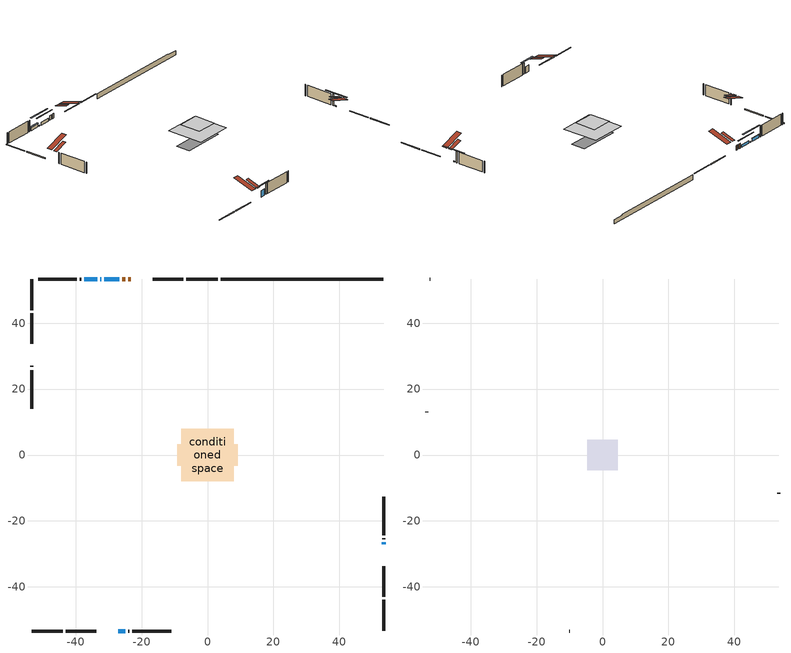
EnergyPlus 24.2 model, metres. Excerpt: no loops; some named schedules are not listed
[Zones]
conditioned space
 floor outside (Floor1 construction): -2.98,-2.98 -2.98,2.98 2.98,2.98 2.98,-2.98 z1.38
 floor adiabatic (AdiabaticFloorConstruction): -8.01,-8.01 -8.01,8.01 8.01,8.01 8.01,-8.01 z3.82
 floor foundation (Slab1 construction): -9.14,-3.2 -9.14,3.2 9.14,3.2 9.14,-3.2 z-0.91
 wall outside (RimJoist1 construction): 3.07,53.38 -6.38,53.38 / -53.38,-53.38 -43.93,-53.38 / -53.38,53.38 -53.38,43.93 / 53.38,-53.38 53.38,-43.93 z1.38:1.68
 wall outside (RimJoist2 construction): -7.31,53.38 -16.57,53.38 / -43,-53.38 -33.74,-53.38 / -53.38,43 -53.38,33.74 / 53.38,-43 53.38,-33.74 z1.38:1.68
 wall outside (AdiabaticWallConstruction 1): -23.22,53.38 -24.08,53.38 / -25,53.38 -25.86,53.38 z1.38:3.41
 wall outside (AdiabaticWallConstruction): -26.79,53.38 -31.27,53.38 z1.38:2.56; 53.38,-27.09 53.38,-26.53 / -32.19,53.38 -32.47,53.38 z1.38:1.75; -27.08,-53.38 -24.99,-53.38 z1.38:4.15; -33.4,53.38 -37.41,53.38 z1.38:2.7
 wall outside (Wall1 construction): -38.34,53.38 -38.72,53.38 / -24.06,-53.38 -23.68,-53.38 / -53.38,27.08 -53.38,26.71 / 53.38,-25.61 53.38,-25.23 z1.38:6.26
 wall outside (Wall2 construction): -39.65,53.38 -51.33,53.38 / -22.75,-53.38 -11.07,-53.38 / -53.38,25.78 -53.38,14.09 / 53.38,-24.3 53.38,-12.62 z1.38:6.26
 wall foundation (FoundationWall1 construction): 4,53.38,-0.91 4,53.38,1.38 48.44,53.38,1.38 48.44,53.38,0.97 53.38,53.38,0.97 53.38,53.38,-0.91
 window (WindowConstruction): -26.79,53.38 -31.27,53.38 z1.38:2.56
 window (WindowConstruction 3): 53.38,-27.08 53.38,-26.54 z1.38:1.74
 window (WindowConstruction 4): -32.2,53.38 -32.47,53.38 z1.38:1.74
 window (WindowConstruction 1): -27.08,-53.38 -24.99,-53.38 z1.38:4.14
 window (WindowConstruction 2): -33.4,53.38 -37.41,53.38 z1.38:2.7
 door (Door): -23.22,53.38 -24.08,53.38 z1.38:3.41
 door (Door 1): -25,53.38 -25.86,53.38 z1.38:3.41
 ceiling adiabatic (AdiabaticFloorConstruction): 8.01,-8.01 8.01,8.01 -8.01,8.01 -8.01,-8.01 z3.82
 roof outside (Roof2 construction): -22.29,53.38,6.26 -22.29,47.76,8.13 -20.81,47.76,8.13 -20.81,53.38,6.26; -28.01,-53.38,6.26 -28.01,-47.76,8.13 -29.49,-47.76,8.13 -29.49,-53.38,6.26; -53.38,28.01,6.26 -47.76,28.01,8.13 -47.76,29.49,8.13 -53.38,29.49,6.26; 53.38,-28.01,6.26 47.76,-28.01,8.13 47.76,-29.49,8.13 53.38,-29.49,6.26
attic - vented
 floor to conditioned space (Floor2 construction Reversed): -4.66,-4.66 -4.66,4.66 4.66,4.66 4.66,-4.66 z6.26
 wall outside (Wall4 construction): -52.26,53.38 -52.45,53.38 / -10.14,-53.38 -9.95,-53.38 / -53.38,13.16 -53.38,12.98 / 53.38,-11.69 53.38,-11.5 z1.38:6.26
 roof outside (Roof1 construction): -19.89,53.38,6.26 -19.89,44.31,9.28 -17.5,44.31,9.28 -17.5,53.38,6.26; -30.42,-53.38,6.26 -30.42,-44.31,9.28 -32.81,-44.31,9.28 -32.81,-53.38,6.26; -53.38,30.42,6.26 -44.31,30.42,9.28 -44.31,32.81,9.28 -53.38,32.81,6.26; 53.38,-30.42,6.26 44.31,-30.42,9.28 44.31,-32.81,9.28 53.38,-32.81,6.26
shading: -33.91,53.38 -24.15,53.38 -24.15,53.79 -33.91,53.79 z5.2; 53.38,-21.45 53.38,-32.16 53.79,-32.16 53.79,-21.45 z6.82; -37.55,53.38 -27.12,53.38 -27.12,53.79 -37.55,53.79 z6.82; -22.35,-53.38 -29.72,-53.38 -29.72,-53.79 -22.35,-53.79 z6.78; -37.61,53.38 -33.2,53.38 -33.2,53.79 -37.61,53.79 z2.9
[Building]
Building 1: Terrain=Suburbs
[Site:Location]
Winnipeg Intl AP_MB: Latitude {deg}=49.91; Longitude {deg}=-97.24; Time Zone {hr}=-6; Elevation {m}=239; Keep Site Location Information=Yes
[Site:GroundTemperature:Shallow]
-2.46526, -5.11642, -5.32873, -4.07063, 0.979979, 6.00706, 10.3653, 13.1261, 13.3606, 11.1152, 6.8681, 1.99523
[Site:WaterMainsTemperature]
Calculation Method=Schedule; Temperature Schedule=mains temperature schedule
[Material] Roughness=Rough; Thermal Absorptance=0.9
Name | Thickness {m} | Conductivity {W/m-K} | Density {kg/m3} | Specific Heat {J/kg-K} | Solar Absorptance | Visible Absorptance
asphalt or fiberglass shingles | 0.00635 | 0.162714 | 1121.4 | 1465.45 | 0.84 | 0.84
ceiling loosefill ins | 0.254 | 0.0480833 | 16.02 | 1046.75 | 0.7 | 0.7
ceiling stud and cavity | 0.1397 | 0.193034 | 65.682 | 1177.47 | 0.7 | 0.7
concrete 4.0 in. | 0.1016 | 1.803125 | 2242.8 | 837.4 | 0.7 | 0.7
concrete 8.0 in. | 0.2032 | 1.803125 | 2242.8 | 837.4 | 0.7 | 0.7
door material | 0.04445 | 0.053851 | 512.64 | 1214.23 | 0.7 | 0.7
exterior vertical ins | 0.0457286 | 0.029427 | 32.04 | 1214.23 | 0.7 | 0.7
floor covering | 0.0127 | 0.0433444 | 54.468 | 1339.84 | 0.6 | 0.6
floor rigid ins; roof rigid ins; wall rigid ins | 0.051816 | 0.029427 | 32.04 | 1214.23 | 0.7 | 0.7
floor rigid ins 1; wall rigid ins 1 | 0.512978 | 0.029427 | 32.04 | 1214.23 | 0.7 | 0.7
floor stud and cavity | 0.1397 | 0.0891235 | 92.3553 | 1139.71 | 0.7 | 0.7
floor stud and cavity 1 | 0.1397 | 1.75129 | 37.0049 | 1207.88 | 0.7 | 0.7
furniture material conditioned space 1 | 0.1524 | 0.115458 | 640.8 | 1214.23 | 0.6 | 0.6
gypsum board | 0.0127 | 0.160291 | 801 | 837.4 | 0.6 | 0.6
gypsum board 1 | 0.0127 | 0.160291 | 801 | 837.4 | 0.7 | 0.7
osb sheathing 0.5 in. | 0.0127 | 0.115458 | 512.64 | 1214.23 | 0.7 | 0.7
osb sheathing 0.75 in. | 0.01905 | 0.115458 | 512.64 | 1214.23 | 0.7 | 0.7
osb sheathing 2.0 in. | 0.0508 | 0.115458 | 512.64 | 1214.23 | 0.7 | 0.7
rim joist stud and cavity | 0.0508 | 0.0451784 | 125.044 | 1163.47 | 0.6 | 0.6
rim joist stud and cavity 1 | 0.0508 | 0.0290657 | 125.044 | 1163.47 | 0.6 | 0.6
roof stud and cavity | 0.2032 | 0.171526 | 78.34581 | 1123.46 | 0.7 | 0.7
wall stud and cavity | 0.1397 | 0.308719 | 139.0536 | 1170.24 | 0.7 | 0.7
wall stud and cavity 1 | 0.1397 | 0.215013 | 139.0536 | 1170.24 | 0.7 | 0.7
wall stud and cavity 2 | 0.0889 | 6.1454 | 50.32683 | 1063.81 | 0.6 | 0.6
wall stud and cavity 3 | 0.0889 | 0.380278 | 52.3479 | 1209.89 | 0.7 | 0.7
wall stud and cavity 4 | 0.0889 | 0.391764 | 83.0341 | 1211.67 | 0.7 | 0.7
wood siding | 0.0254 | 0.102417 | 544.68 | 1172.36 | 0.4 | 0.4
wood siding 1 | 0.00254 | 0.102417 | 544.68 | 1172.36 | 0.4 | 0.4
wood siding 2; wood siding 3; wood siding 4 | 0.0254 | 0.102417 | 544.68 | 1172.36 | 0.7 | 0.7
[WindowMaterial:SimpleGlazingSystem]
Name | U-Factor {W/m2-K} | Solar Heat Gain Coefficient
WindowMaterial | 1.85273 | 0.55
WindowMaterial 1 | 1.632425 | 0.6
WindowMaterial 2 | 1.814121 | 0.56
WindowMaterial 3 | 3.250655 | 0.43
[Construction]
AdiabaticFloorConstruction: floor stud and cavity 1, floor rigid ins 1, osb sheathing 0.75 in., floor covering
AdiabaticWallConstruction: wood siding 3, wall rigid ins 1, wall stud and cavity 3, gypsum board
AdiabaticWallConstruction 1: wood siding 4, wall rigid ins 1, wall stud and cavity 3, gypsum board
Door; Door 1: door material
Floor1 construction: floor stud and cavity, floor rigid ins, osb sheathing 0.75 in., floor covering
Floor2 construction Reversed: gypsum board, ceiling stud and cavity, ceiling loosefill ins
FoundationWall1 construction: concrete 8.0 in., gypsum board 1
furniture construction conditioned space 1: furniture material conditioned space 1
PartitionWallConstruction: gypsum board, wall stud and cavity 4, gypsum board
RimJoist1 construction: wood siding 2, osb sheathing 2.0 in., rim joist stud and cavity
RimJoist2 construction: wood siding 2, osb sheathing 2.0 in., rim joist stud and cavity 1
Roof1 construction: asphalt or fiberglass shingles
Roof2 construction: asphalt or fiberglass shingles, roof rigid ins, osb sheathing 0.75 in., roof stud and cavity, gypsum board
Slab1 construction: concrete 4.0 in.
Wall1 construction: wood siding, wall rigid ins, osb sheathing 0.5 in., wall stud and cavity, gypsum board
Wall2 construction: wood siding, wall rigid ins, osb sheathing 0.5 in., wall stud and cavity 1, gypsum board
Wall4 construction: wood siding 1, wall stud and cavity 2
WindowConstruction: WindowMaterial
WindowConstruction 1: WindowMaterial 1
WindowConstruction 2: WindowMaterial 2
WindowConstruction 3; WindowConstruction 4: WindowMaterial 3
[Zone] Multiplier=1; Part of Total Floor Area=Yes
Name | Volume {m3}
attic - vented | 42.5331
conditioned space | 934.1
[Space]
Name | Zone | Volume {m3}
attic - vented 1 | attic - vented | 42.5331
conditioned space 1 | conditioned space | 934.1
[ZoneInfiltration:EffectiveLeakageArea]
infil attic - vented 1: Zone or Space=attic - vented 1; Schedule=Always On Discrete; Effective Air Leakage Area {cm2}=2889.33; Stack Coefficient=0.000549319; Wind Coefficient=1.58355e-05
[ZoneMixing]
whole house fan mix: Zone or Space=attic - vented; Schedule=Always On Continuous; Design Flow Rate Calculation Method=Flow/Zone; Design Flow Rate {m3/s}=0; Source Zone or Space=conditioned space
[SurfaceProperty:ExposedFoundationPerimeter]
Slab1: Exposed Perimeter Calculation Method=TotalExposedPerimeter; Total Exposed Perimeter {m}=49.377
[InternalMass] Zone or ZoneList=conditioned space; Space or SpaceList=conditioned space 1
Name | Construction | Surface Area {m2}
furniture mass conditioned space 1 | furniture construction conditioned space 1 | 163.692
partition wall mass | PartitionWallConstruction | 409.23
[Lights]
interior lighting: Zone or ZoneList or Space or SpaceList=conditioned space 1; Schedule=interior lighting schedule; Design Level Calculation Method=LightingLevel; Lighting Level {W}=343.2; Return Air Fraction=0; Fraction Radiant=0.6; Fraction Visible=0.2; Fraction Replaceable=1
[People]
occupants: Zone or ZoneList or Space or SpaceList=conditioned space 1; Number of People Schedule=occupants schedule; Number of People Calculation Method=People; Number of People=3; Fraction Radiant=0.314171; Sensible Heat Fraction=0.56303; Activity Level Schedule=occupants activity schedule; Carbon Dioxide Generation Rate {m3/s-W}=0; Enable ASHRAE 55 Comfort Warnings=No; Mean Radiant Temperature Calculation Type=EnclosureAveraged
[ElectricEquipment] Zone or ZoneList or Space or SpaceList=conditioned space 1; Design Level Calculation Method=EquipmentLevel
Name | Schedule | Design Level {W} | Fraction Latent | Fraction Radiant | Fraction Lost
clothes dryer | clothes dryer schedule | 140.772 | 0.015 | 0.081 | 0.85
clothes washer | clothes washer schedule | 32.1985 | 0.03 | 0.162 | 0.7
cooking range | cooking range schedule | 215.147 | 0.08 | 0.432 | 0.2
dishwasher | dishwasher schedule | 66.8632 | 0.3 | 0.18 | 0.4
fridge | fridge schedule | 72.9452 | 0 | 0.6 | 0
mech vent house fan | mech vent house fan schedule | 14.2 | 0 | 0 | 1
mech vent house fan cfis | mech vent house fan cfis schedule | 0 | 0 | 0 | 0
misc plug loads | misc plug loads schedule | 494.7 | 0.045 | 0.513 | 0.1
whole house fan | Always On Discrete | 0 | 0 | 0 | 1
[OtherEquipment] Zone or ZoneList or Space or SpaceList=conditioned space 1; Design Level Calculation Method=EquipmentLevel
Name | Fuel Type | Schedule | Design Level {W} | Fraction Latent | Fraction Radiant | Fraction Lost
clothes dryer 1 | Electricity | clothes dryer schedule | 0 | 0.015 | 0.081 | 0.85
cooking range 1 | Electricity | cooking range schedule | 0 | 0.08 | 0.432 | 0.2
general water use latent | None | general water use schedule | 62.594 | 1 | 0 | 0
general water use sensible | None | general water use schedule | -61.6891 | 0 | 0.6 | 0
mech vent house fan latent load | None | Always On Discrete | 0 | 1 | 0 | 0
mech vent house fan sensible load | None | Always On Discrete | 0 | 0 | 0 | 0
water heater energy adjustment1 | NaturalGas | Always On Discrete | 0.01 | 0 | 0 | 1
[ZoneInfiltration:DesignFlowRate] Zone or ZoneList or Space or SpaceList=conditioned space 1; Schedule=Always On Discrete; Design Flow Rate Calculation Method=Flow/Zone; Design Flow Rate {m3/s}=0
infil flow; natural vent flow; whole house fan flow
[AvailabilityManager:Scheduled]
central ac and furnace airloop Availability Manager: Schedule=Always On Discrete
[Foundation:Kiva]
Foundation Kiva 1: Initial Indoor Air Temperature {C}=21; Wall Height Above Grade {m}=1.379982; Wall Depth Below Slab {m}=0.2032; Custom Block Material Name 1=exterior vertical ins; Custom Block Depth 1 {m}=2.28999; Custom Block X Position 1 {m}=0.2159; Custom Block Z Position 1 {m}=0
[Foundation:Kiva:Settings]
Soil Conductivity {W/m-K}=0.849921; Soil Density {kg/m3}=1842.3; Soil Specific Heat {J/kg-K}=418.7; Ground Solar Absorptivity=0.9; Ground Thermal Absorptivity=0.9; Ground Surface Roughness {m}=0.03; Far-Field Width {m}=40; Deep-Ground Boundary Condition=ZeroFlux; Deep-Ground Depth {m}=40; Minimum Cell Dimension {m}=0.2; Maximum Cell Growth Coefficient=3; Simulation Timestep=Timestep
[Exterior:Lights]
exterior lighting: Schedule=exterior lighting schedule; Design Level {W}=75.6
[EnergyManagementSystem:GlobalVariable]
central_ac_and_furnace_airloop_Fan_RTF
infil_program_Qfan
infil_program_Qinf
natural_vent_program_Qnv
natural_vent_program_Qwhf
[EnergyManagementSystem:Sensor]
Name | Output:Variable or Output:Meter Index Key | Output:Variable or Output:Meter
airflow_gain | infil flow | Infiltration Sensible Heat Gain Energy
airflow_gain_1 | natural vent flow | Infiltration Sensible Heat Gain Energy
airflow_gain_2 | whole house fan flow | Infiltration Sensible Heat Gain Energy
airflow_loss | infil flow | Infiltration Sensible Heat Loss Energy
airflow_loss_1 | natural vent flow | Infiltration Sensible Heat Loss Energy
airflow_loss_2 | whole house fan flow | Infiltration Sensible Heat Loss Energy
clg_load_cond |  | Cooling:EnergyTransfer:Zone:CONDITIONED SPACE
clg_sp_s; clg_sp_s_1 | cooling setpoint | Schedule Value
clothes_dryer_exhaust_0_sch_s | clothes dryer exhaust 0 schedule | Schedule Value
cool_season | cooling season schedule | Schedule Value
htg_load_cond |  | Heating:EnergyTransfer:Zone:CONDITIONED SPACE
htg_sp_s; htg_sp_s_1 | heating setpoint | Schedule Value
ig_ee_conv | clothes dryer | Electric Equipment Convective Heating Energy
ig_ee_conv_2 | cooking range | Electric Equipment Convective Heating Energy
ig_ee_conv_4 | fridge | Electric Equipment Convective Heating Energy
ig_ee_conv_5 | misc plug loads | Electric Equipment Convective Heating Energy
ig_ee_conv_6 | whole house fan | Electric Equipment Convective Heating Energy
ig_ee_rad | clothes dryer | Electric Equipment Radiant Heating Energy
ig_ee_rad_2 | cooking range | Electric Equipment Radiant Heating Energy
ig_ee_rad_4 | fridge | Electric Equipment Radiant Heating Energy
ig_ee_rad_5 | misc plug loads | Electric Equipment Radiant Heating Energy
ig_ee_rad_6 | whole house fan | Electric Equipment Radiant Heating Energy
ig_lgt_conv | interior lighting | Lights Convective Heating Energy
ig_lgt_rad | interior lighting | Lights Radiant Heating Energy
ig_lgt_vis | interior lighting | Lights Visible Radiation Heating Energy
ig_oe_conv | clothes dryer 1 | Other Equipment Convective Heating Energy
ig_oe_conv_1 | cooking range 1 | Other Equipment Convective Heating Energy
ig_oe_conv_2 | general water use latent | Other Equipment Convective Heating Energy
ig_oe_conv_3 | general water use sensible | Other Equipment Convective Heating Energy
ig_oe_conv_4 | water heater energy adjustment1 | Other Equipment Convective Heating Energy
ig_oe_rad | clothes dryer 1 | Other Equipment Radiant Heating Energy
ig_oe_rad_1 | cooking range 1 | Other Equipment Radiant Heating Energy
ig_oe_rad_2 | general water use latent | Other Equipment Radiant Heating Energy
ig_oe_rad_3 | general water use sensible | Other Equipment Radiant Heating Energy
ig_oe_rad_4 | water heater energy adjustment1 | Other Equipment Radiant Heating Energy
ig_ppl_conv | occupants | People Convective Heating Energy
ig_ppl_rad | occupants | People Radiant Heating Energy
im_conv | furniture mass conditioned space 1 | Surface Inside Face Convection Heat Gain Energy
im_conv_1 | partition wall mass | Surface Inside Face Convection Heat Gain Energy
im_ig | furniture mass conditioned space 1 | Surface Inside Face Internal Gains Radiation Heat Gain Energy
im_ig_1 | partition wall mass | Surface Inside Face Internal Gains Radiation Heat Gain Energy
im_lgt | furniture mass conditioned space 1 | Surface Inside Face Lights Radiation Heat Gain Energy
im_lgt_1 | partition wall mass | Surface Inside Face Lights Radiation Heat Gain Energy
im_sol | furniture mass conditioned space 1 | Surface Inside Face Solar Radiation Heat Gain Energy
im_sol_1 | partition wall mass | Surface Inside Face Solar Radiation Heat Gain Energy
im_surf | furniture mass conditioned space 1 | Surface Inside Face Net Surface Thermal Radiation Heat Gain Energy
im_surf_1 | partition wall mass | Surface Inside Face Net Surface Thermal Radiation Heat Gain Energy
mv_conv | mech vent house fan | Electric Equipment Convective Heating Energy
mv_conv_1 | mech vent house fan cfis | Electric Equipment Convective Heating Energy
mv_conv_2 | mech vent house fan latent load | Other Equipment Convective Heating Energy
mv_conv_3 | mech vent house fan sensible load | Other Equipment Convective Heating Energy
mv_rad | mech vent house fan | Electric Equipment Radiant Heating Energy
mv_rad_1 | mech vent house fan cfis | Electric Equipment Radiant Heating Energy
mv_rad_2 | mech vent house fan latent load | Other Equipment Radiant Heating Energy
mv_rad_3 | mech vent house fan sensible load | Other Equipment Radiant Heating Energy
natural_vent_s | natural vent schedule | Schedule Value
out_pb_s |  | Site Outdoor Air Barometric Pressure
out_wt_s |  | Site Outdoor Air Humidity Ratio
site_vw_s |  | Site Wind Speed
ss_back_out | Window1 | Surface Window Shortwave from Zone Back Out Window Heat Transfer Rate
ss_back_out_1 | Window11 | Surface Window Shortwave from Zone Back Out Window Heat Transfer Rate
ss_back_out_2 | Window13 | Surface Window Shortwave from Zone Back Out Window Heat Transfer Rate
ss_back_out_3 | Window6 | Surface Window Shortwave from Zone Back Out Window Heat Transfer Rate
ss_back_out_4 | Window7 | Surface Window Shortwave from Zone Back Out Window Heat Transfer Rate
ss_conv | Door1 | Surface Inside Face Convection Heat Gain Energy
ss_conv_1 | Door2 | Surface Inside Face Convection Heat Gain Energy
ss_conv_2 | Window1 | Surface Inside Face Convection Heat Gain Energy
ss_conv_3 | Window11 | Surface Inside Face Convection Heat Gain Energy
ss_conv_4 | Window13 | Surface Inside Face Convection Heat Gain Energy
ss_conv_5 | Window6 | Surface Inside Face Convection Heat Gain Energy
ss_conv_6 | Window7 | Surface Inside Face Convection Heat Gain Energy
ss_ig | Door1 | Surface Inside Face Internal Gains Radiation Heat Gain Energy
ss_ig_1 | Door2 | Surface Inside Face Internal Gains Radiation Heat Gain Energy
ss_ig_2 | Window1 | Surface Inside Face Internal Gains Radiation Heat Gain Energy
ss_ig_3 | Window11 | Surface Inside Face Internal Gains Radiation Heat Gain Energy
ss_ig_4 | Window13 | Surface Inside Face Internal Gains Radiation Heat Gain Energy
ss_ig_5 | Window6 | Surface Inside Face Internal Gains Radiation Heat Gain Energy
ss_ig_6 | Window7 | Surface Inside Face Internal Gains Radiation Heat Gain Energy
ss_lgt | Door1 | Surface Inside Face Lights Radiation Heat Gain Energy
ss_lgt_1 | Door2 | Surface Inside Face Lights Radiation Heat Gain Energy
ss_sol | Door1 | Surface Inside Face Solar Radiation Heat Gain Energy
ss_sol_1 | Door2 | Surface Inside Face Solar Radiation Heat Gain Energy
ss_surf | Door1 | Surface Inside Face Net Surface Thermal Radiation Heat Gain Energy
ss_surf_1 | Door2 | Surface Inside Face Net Surface Thermal Radiation Heat Gain Energy
ss_surf_2 | Window1 | Surface Inside Face Net Surface Thermal Radiation Heat Gain Energy
ss_surf_3 | Window11 | Surface Inside Face Net Surface Thermal Radiation Heat Gain Energy
ss_surf_4 | Window13 | Surface Inside Face Net Surface Thermal Radiation Heat Gain Energy
ss_surf_5 | Window6 | Surface Inside Face Net Surface Thermal Radiation Heat Gain Energy
ss_surf_6 | Window7 | Surface Inside Face Net Surface Thermal Radiation Heat Gain Energy
ss_trans_in | Window1 | Surface Window Transmitted Solar Radiation Rate
ss_trans_in_1 | Window11 | Surface Window Transmitted Solar Radiation Rate
ss_trans_in_2 | Window13 | Surface Window Transmitted Solar Radiation Rate
ss_trans_in_3 | Window6 | Surface Window Transmitted Solar Radiation Rate
ss_trans_in_4 | Window7 | Surface Window Transmitted Solar Radiation Rate
ss_trans_out | Window1 | Surface Inside Face Initial Transmitted Diffuse Transmitted Out Window Solar Radiation Rate
ss_trans_out_1 | Window11 | Surface Inside Face Initial Transmitted Diffuse Transmitted Out Window Solar Radiation Rate
ss_trans_out_2 | Window13 | Surface Inside Face Initial Transmitted Diffuse Transmitted Out Window Solar Radiation Rate
ss_trans_out_3 | Window6 | Surface Inside Face Initial Transmitted Diffuse Transmitted Out Window Solar Radiation Rate
ss_trans_out_4 | Window7 | Surface Inside Face Initial Transmitted Diffuse Transmitted Out Window Solar Radiation Rate
s_conv | Floor1 | Surface Inside Face Convection Heat Gain Energy
s_conv_1 | Floor2 | Surface Inside Face Convection Heat Gain Energy
s_conv_10 | RimJoist2:180 | Surface Inside Face Convection Heat Gain Energy
s_conv_11 | RimJoist2:270 | Surface Inside Face Convection Heat Gain Energy
s_conv_12 | RimJoist2:90 | Surface Inside Face Convection Heat Gain Energy
s_conv_13 | Roof2:0 | Surface Inside Face Convection Heat Gain Energy
s_conv_14 | Roof2:180 | Surface Inside Face Convection Heat Gain Energy
s_conv_15 | Roof2:270 | Surface Inside Face Convection Heat Gain Energy
s_conv_16 | Roof2:90 | Surface Inside Face Convection Heat Gain Energy
s_conv_17 | Slab1 | Surface Inside Face Convection Heat Gain Energy
s_conv_18 | Wall1:0 | Surface Inside Face Convection Heat Gain Energy
s_conv_19 | Wall1:180 | Surface Inside Face Convection Heat Gain Energy
s_conv_2 | FoundationWall1 | Surface Inside Face Convection Heat Gain Energy
s_conv_20 | Wall1:270 | Surface Inside Face Convection Heat Gain Energy
s_conv_21 | Wall1:90 | Surface Inside Face Convection Heat Gain Energy
s_conv_22 | Wall2:0 | Surface Inside Face Convection Heat Gain Energy
s_conv_23 | Wall2:180 | Surface Inside Face Convection Heat Gain Energy
s_conv_24 | Wall2:270 | Surface Inside Face Convection Heat Gain Energy
s_conv_25 | Wall2:90 | Surface Inside Face Convection Heat Gain Energy
s_conv_3 | inferred conditioned ceiling | Surface Inside Face Convection Heat Gain Energy
s_conv_4 | inferred conditioned floor | Surface Inside Face Convection Heat Gain Energy
s_conv_5 | RimJoist1:0 | Surface Inside Face Convection Heat Gain Energy
s_conv_6 | RimJoist1:180 | Surface Inside Face Convection Heat Gain Energy
s_conv_7 | RimJoist1:270 | Surface Inside Face Convection Heat Gain Energy
s_conv_8 | RimJoist1:90 | Surface Inside Face Convection Heat Gain Energy
s_conv_9 | RimJoist2:0 | Surface Inside Face Convection Heat Gain Energy
s_ig | Floor1 | Surface Inside Face Internal Gains Radiation Heat Gain Energy
s_ig_1 | Floor2 | Surface Inside Face Internal Gains Radiation Heat Gain Energy
s_ig_10 | RimJoist2:180 | Surface Inside Face Internal Gains Radiation Heat Gain Energy
s_ig_11 | RimJoist2:270 | Surface Inside Face Internal Gains Radiation Heat Gain Energy
s_ig_12 | RimJoist2:90 | Surface Inside Face Internal Gains Radiation Heat Gain Energy
s_ig_13 | Roof2:0 | Surface Inside Face Internal Gains Radiation Heat Gain Energy
s_ig_14 | Roof2:180 | Surface Inside Face Internal Gains Radiation Heat Gain Energy
s_ig_15 | Roof2:270 | Surface Inside Face Internal Gains Radiation Heat Gain Energy
s_ig_16 | Roof2:90 | Surface Inside Face Internal Gains Radiation Heat Gain Energy
s_ig_17 | Slab1 | Surface Inside Face Internal Gains Radiation Heat Gain Energy
s_ig_18 | Wall1:0 | Surface Inside Face Internal Gains Radiation Heat Gain Energy
s_ig_19 | Wall1:180 | Surface Inside Face Internal Gains Radiation Heat Gain Energy
s_ig_2 | FoundationWall1 | Surface Inside Face Internal Gains Radiation Heat Gain Energy
s_ig_20 | Wall1:270 | Surface Inside Face Internal Gains Radiation Heat Gain Energy
s_ig_21 | Wall1:90 | Surface Inside Face Internal Gains Radiation Heat Gain Energy
s_ig_22 | Wall2:0 | Surface Inside Face Internal Gains Radiation Heat Gain Energy
s_ig_23 | Wall2:180 | Surface Inside Face Internal Gains Radiation Heat Gain Energy
s_ig_24 | Wall2:270 | Surface Inside Face Internal Gains Radiation Heat Gain Energy
s_ig_25 | Wall2:90 | Surface Inside Face Internal Gains Radiation Heat Gain Energy
s_ig_3 | inferred conditioned ceiling | Surface Inside Face Internal Gains Radiation Heat Gain Energy
s_ig_4 | inferred conditioned floor | Surface Inside Face Internal Gains Radiation Heat Gain Energy
s_ig_5 | RimJoist1:0 | Surface Inside Face Internal Gains Radiation Heat Gain Energy
s_ig_6 | RimJoist1:180 | Surface Inside Face Internal Gains Radiation Heat Gain Energy
s_ig_7 | RimJoist1:270 | Surface Inside Face Internal Gains Radiation Heat Gain Energy
s_ig_8 | RimJoist1:90 | Surface Inside Face Internal Gains Radiation Heat Gain Energy
s_ig_9 | RimJoist2:0 | Surface Inside Face Internal Gains Radiation Heat Gain Energy
s_lgt | Floor1 | Surface Inside Face Lights Radiation Heat Gain Energy
s_lgt_1 | Floor2 | Surface Inside Face Lights Radiation Heat Gain Energy
s_lgt_10 | RimJoist2:180 | Surface Inside Face Lights Radiation Heat Gain Energy
s_lgt_11 | RimJoist2:270 | Surface Inside Face Lights Radiation Heat Gain Energy
s_lgt_12 | RimJoist2:90 | Surface Inside Face Lights Radiation Heat Gain Energy
s_lgt_13 | Roof2:0 | Surface Inside Face Lights Radiation Heat Gain Energy
